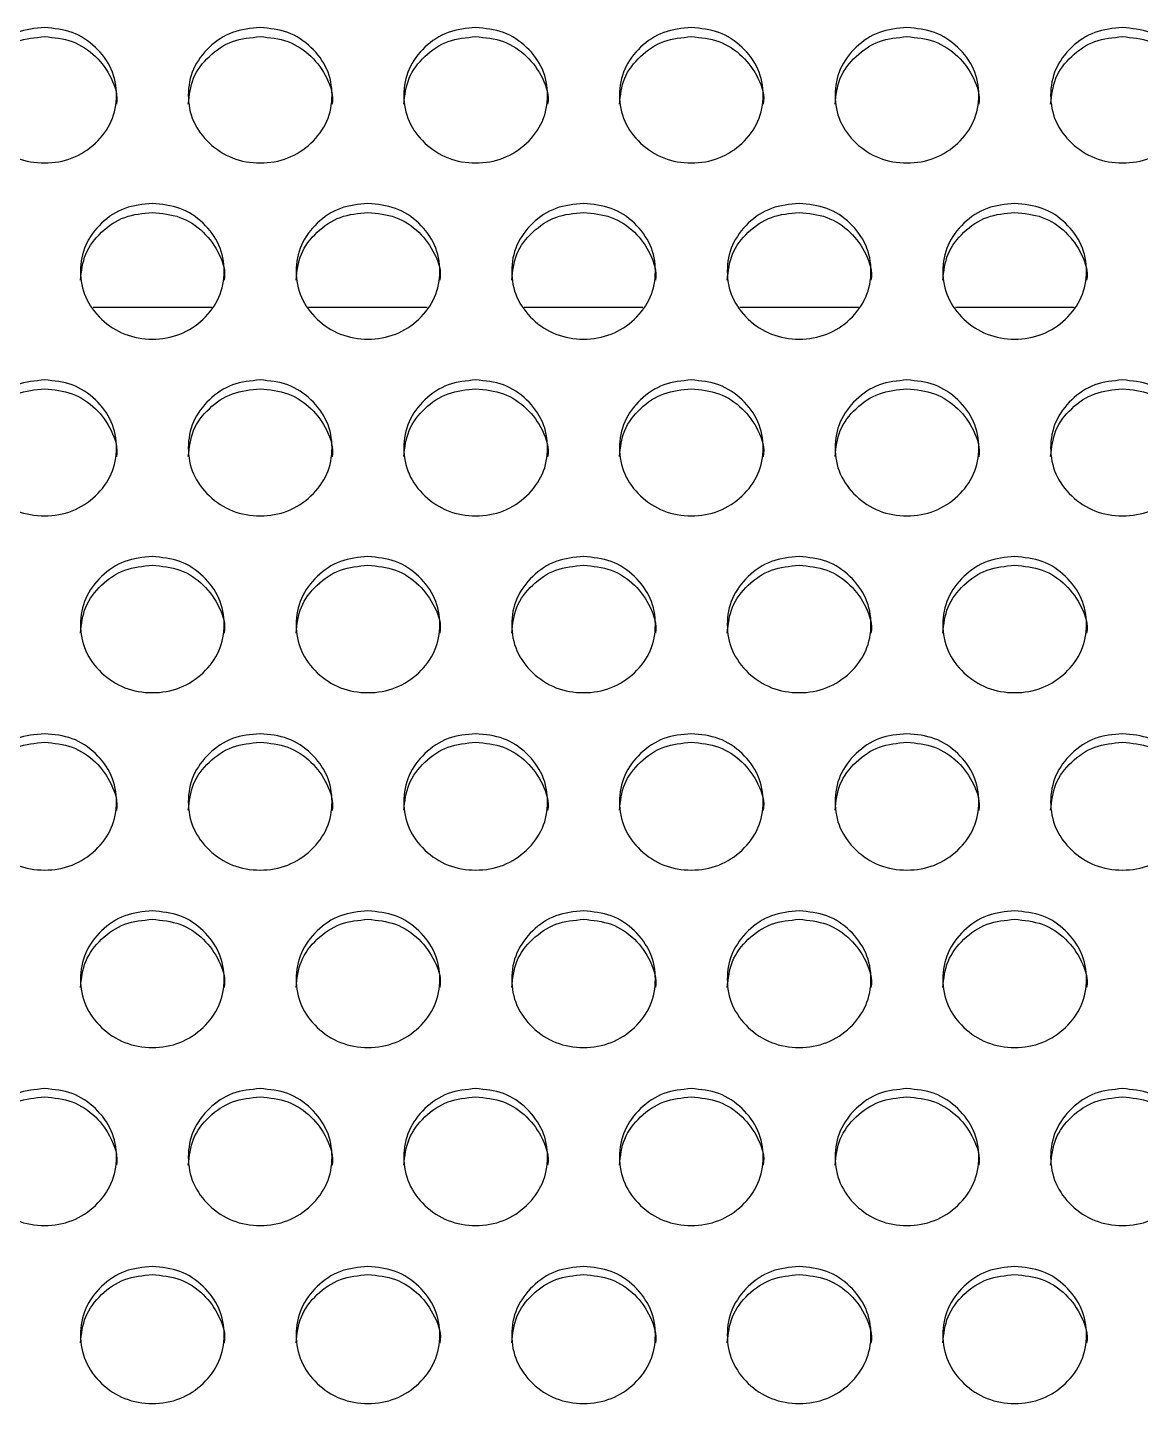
# Model space of a CAD drawing. Header units: millimetres. Extents: x 0.6 to 29.2, y 0.5 to 20.5.
# Drawn here: x 21.902 to 22.315, y 11.54 to 12.05 of the extents above; entities that cross this region are included whole.
import ezdxf

# ---------------------------------------------------------------- set-up
doc = ezdxf.new("R2010")
doc.units = ezdxf.units.MM

msp = doc.modelspace()

# ---------------------------------------------------------------- linework, layer by layer
for p, q in [((21.97003, 11.94654), (21.926, 11.94654)), ((22.05003, 11.94654), (22.006, 11.94654)), ((22.13003, 11.94654), (22.086, 11.94654)), ((22.21003, 11.94654), (22.166, 11.94654)), ((22.29003, 11.94654), (22.246, 11.94654))]:
    msp.add_line(p, q)
for points, knots in [([(21.90802, 12.05041), (21.91153, 12.05007), (21.91855, 12.04939), (21.92731, 12.04343), (21.93344, 12.03523), (21.9353, 12.0253), (21.93344, 12.01537), (21.92731, 12.00711), (21.91855, 12.00133), (21.90802, 11.99957), (21.89748, 12.00133), (21.88872, 12.00711), (21.88259, 12.01538), (21.88073, 12.02529), (21.88259, 12.03523), (21.88872, 12.04343), (21.89748, 12.04941), (21.90451, 12.05008), (21.90802, 12.05041)], [0, 0, 0, 0, 0.062529, 0.12499, 0.187438, 0.249996, 0.312448, 0.375003, 0.437456, 0.500007, 0.562451, 0.625015, 0.68746, 0.75002, 0.81247, 0.875027, 0.937564, 1, 1, 1, 1]), ([(21.88135, 12.02196), (21.88171, 12.02526), (21.88243, 12.03187), (21.88877, 12.04006), (21.89747, 12.04603), (21.9045, 12.0467), (21.90802, 12.04703)], [0, 0, 0, 0, 0.2494181, 0.4997375, 0.7500444, 1, 1, 1, 1]), ([(21.90802, 12.04703), (21.91152, 12.04669), (21.91853, 12.04601), (21.9274, 12.04004), (21.93313, 12.0319), (21.93536, 12.02515), (21.93468, 12.02192), (21.93468, 12.02192)], [0, 0, 0, 0, 0.250097, 0.49987, 0.749516, 0.999558, 1, 1, 1, 1]), ([(21.98802, 12.05041), (21.99153, 12.05007), (21.99855, 12.04939), (22.00731, 12.04343), (22.01344, 12.03523), (22.0153, 12.0253), (22.01344, 12.01537), (22.00731, 12.00711), (21.99855, 12.00133), (21.98802, 11.99957), (21.97748, 12.00133), (21.96872, 12.00711), (21.96259, 12.01538), (21.96073, 12.02529), (21.96259, 12.03523), (21.96872, 12.04343), (21.97748, 12.04941), (21.98451, 12.05008), (21.98802, 12.05041)], [0, 0, 0, 0, 0.062527, 0.124988, 0.187435, 0.249995, 0.312447, 0.375002, 0.437453, 0.500007, 0.562451, 0.625015, 0.687459, 0.750019, 0.81247, 0.875027, 0.937562, 1, 1, 1, 1]), ([(21.96135, 12.02196), (21.96171, 12.02526), (21.96243, 12.03187), (21.96877, 12.04006), (21.97747, 12.04603), (21.9845, 12.0467), (21.98802, 12.04703)], [0, 0, 0, 0, 0.249419, 0.499738, 0.750036, 1, 1, 1, 1]), ([(21.98802, 12.04703), (21.99152, 12.04669), (21.99853, 12.04601), (22.0074, 12.04004), (22.01313, 12.0319), (22.01536, 12.02515), (22.01468, 12.02192), (22.01468, 12.02192)], [0, 0, 0, 0, 0.250089, 0.499864, 0.749512, 0.999558, 1, 1, 1, 1]), ([(22.06802, 12.05041), (22.07153, 12.05007), (22.07855, 12.04939), (22.08731, 12.04343), (22.09344, 12.03523), (22.0953, 12.0253), (22.09344, 12.01537), (22.08731, 12.00711), (22.07855, 12.00133), (22.06802, 11.99957), (22.05748, 12.00133), (22.04872, 12.00711), (22.04259, 12.01538), (22.04073, 12.02529), (22.04259, 12.03523), (22.04872, 12.04343), (22.05748, 12.04941), (22.06451, 12.05008), (22.06802, 12.05041)], [0, 0, 0, 0, 0.062529, 0.12499, 0.187438, 0.249997, 0.312448, 0.375004, 0.437457, 0.500009, 0.562453, 0.625017, 0.687461, 0.750021, 0.812472, 0.875029, 0.937564, 1, 1, 1, 1]), ([(22.04135, 12.02196), (22.04171, 12.02526), (22.04243, 12.03187), (22.04877, 12.04006), (22.05747, 12.04603), (22.0645, 12.0467), (22.06802, 12.04703)], [0, 0, 0, 0, 0.249421, 0.499742, 0.750043, 1, 1, 1, 1]), ([(22.06802, 12.04703), (22.07152, 12.04669), (22.07853, 12.04601), (22.0874, 12.04004), (22.09313, 12.0319), (22.09536, 12.02515), (22.09468, 12.02192), (22.09468, 12.02192)], [0, 0, 0, 0, 0.250097, 0.49987, 0.749516, 0.999558, 1, 1, 1, 1]), ([(22.14802, 12.05041), (22.15153, 12.05007), (22.15855, 12.04939), (22.16731, 12.04343), (22.17344, 12.03523), (22.1753, 12.0253), (22.17344, 12.01537), (22.16731, 12.00711), (22.15855, 12.00133), (22.14802, 11.99957), (22.13748, 12.00133), (22.12872, 12.00711), (22.12259, 12.01538), (22.12073, 12.02529), (22.12259, 12.03523), (22.12872, 12.04343), (22.13748, 12.04941), (22.14451, 12.05008), (22.14802, 12.05041)], [0, 0, 0, 0, 0.062527, 0.12499, 0.187436, 0.249995, 0.312447, 0.375003, 0.437454, 0.500008, 0.562452, 0.625014, 0.687459, 0.750019, 0.81247, 0.875027, 0.937564, 1, 1, 1, 1]), ([(22.12135, 12.02196), (22.12171, 12.02526), (22.12243, 12.03187), (22.12877, 12.04006), (22.13747, 12.04603), (22.1445, 12.0467), (22.14802, 12.04703)], [0, 0, 0, 0, 0.2494181, 0.4997375, 0.7500444, 1, 1, 1, 1]), ([(22.14802, 12.04703), (22.15152, 12.04669), (22.15853, 12.04601), (22.1674, 12.04004), (22.17313, 12.0319), (22.17536, 12.02515), (22.17468, 12.02192), (22.17468, 12.02192)], [0, 0, 0, 0, 0.250088, 0.499871, 0.749513, 0.999558, 1, 1, 1, 1]), ([(22.22802, 12.05041), (22.23153, 12.05007), (22.23855, 12.04939), (22.24731, 12.04343), (22.25344, 12.03523), (22.2553, 12.0253), (22.25344, 12.01537), (22.24731, 12.00711), (22.23855, 12.00133), (22.22802, 11.99957), (22.21748, 12.00133), (22.20872, 12.00711), (22.20259, 12.01538), (22.20073, 12.02529), (22.20259, 12.03523), (22.20872, 12.04343), (22.21748, 12.04941), (22.22451, 12.05008), (22.22802, 12.05041)], [0, 0, 0, 0, 0.062527, 0.124988, 0.187436, 0.249995, 0.312446, 0.375002, 0.437455, 0.500006, 0.562451, 0.625015, 0.687459, 0.750019, 0.81247, 0.875026, 0.937562, 1, 1, 1, 1]), ([(22.20135, 12.02196), (22.20171, 12.02526), (22.20243, 12.03187), (22.20877, 12.04006), (22.21747, 12.04603), (22.2245, 12.0467), (22.22802, 12.04703)], [0, 0, 0, 0, 0.249419, 0.499738, 0.750036, 1, 1, 1, 1]), ([(22.22802, 12.04703), (22.23152, 12.04669), (22.23853, 12.04601), (22.24739, 12.04005), (22.25316, 12.0319), (22.25528, 12.02516), (22.25468, 12.02192), (22.25468, 12.02192)], [0, 0, 0, 0, 0.25009, 0.499866, 0.749515, 0.999559, 1, 1, 1, 1]), ([(22.30802, 12.05041), (22.31153, 12.05007), (22.31855, 12.04939), (22.32731, 12.04343), (22.33344, 12.03523), (22.3353, 12.0253), (22.33344, 12.01537), (22.32731, 12.00711), (22.31855, 12.00133), (22.30802, 11.99957), (22.29748, 12.00133), (22.28872, 12.00711), (22.28259, 12.01538), (22.28073, 12.02529), (22.28259, 12.03523), (22.28872, 12.04343), (22.29748, 12.04941), (22.30451, 12.05008), (22.30802, 12.05041)], [0, 0, 0, 0, 0.0625293, 0.1249903, 0.1874377, 0.2499965, 0.3124484, 0.3750028, 0.4374559, 0.5000092, 0.5624511, 0.6250155, 0.6874604, 0.7500199, 0.8124702, 0.875027, 0.9375641, 1, 1, 1, 1]), ([(22.28135, 12.02196), (22.28171, 12.02526), (22.28243, 12.03187), (22.28877, 12.04006), (22.29747, 12.04603), (22.3045, 12.0467), (22.30802, 12.04703)], [0, 0, 0, 0, 0.2494181, 0.4997375, 0.7500444, 1, 1, 1, 1]), ([(22.30802, 12.04703), (22.31152, 12.04669), (22.31853, 12.04601), (22.3274, 12.04004), (22.33313, 12.0319), (22.33536, 12.02515), (22.33468, 12.02192), (22.33468, 12.02192)], [0, 0, 0, 0, 0.250097, 0.49987, 0.749516, 0.999558, 1, 1, 1, 1]), ([(21.94802, 11.98512), (21.95153, 11.98478), (21.95855, 11.98409), (21.96731, 11.97812), (21.97344, 11.96991), (21.9753, 11.95996), (21.97344, 11.95002), (21.96731, 11.94174), (21.95855, 11.93595), (21.94802, 11.93419), (21.93748, 11.93595), (21.92872, 11.94174), (21.92259, 11.95002), (21.92073, 11.95995), (21.92259, 11.96991), (21.92872, 11.97812), (21.93748, 11.98411), (21.94451, 11.98478), (21.94802, 11.98512)], [0, 0, 0, 0, 0.062529, 0.124991, 0.187438, 0.249997, 0.312449, 0.375005, 0.437458, 0.500009, 0.562453, 0.625018, 0.687462, 0.750021, 0.812472, 0.875029, 0.937564, 1, 1, 1, 1]), ([(21.92135, 11.95667), (21.92171, 11.95997), (21.92243, 11.96659), (21.92877, 11.9748), (21.93747, 11.98078), (21.9445, 11.98145), (21.94802, 11.98179)], [0, 0, 0, 0, 0.249424, 0.499744, 0.750043, 1, 1, 1, 1]), ([(21.94802, 11.98179), (21.95152, 11.98145), (21.95853, 11.98077), (21.96739, 11.97479), (21.97316, 11.96662), (21.97528, 11.95987), (21.97468, 11.95663), (21.97468, 11.95662)], [0, 0, 0, 0, 0.250097, 0.499872, 0.749516, 0.999555, 1, 1, 1, 1]), ([(22.02802, 11.98512), (22.03153, 11.98478), (22.03855, 11.98409), (22.04731, 11.97812), (22.05344, 11.96991), (22.0553, 11.95996), (22.05344, 11.95002), (22.04731, 11.94174), (22.03855, 11.93595), (22.02802, 11.93419), (22.01748, 11.93595), (22.00872, 11.94174), (22.00259, 11.95002), (22.00073, 11.95995), (22.00259, 11.96991), (22.00872, 11.97812), (22.01748, 11.98411), (22.02451, 11.98478), (22.02802, 11.98512)], [0, 0, 0, 0, 0.062529, 0.124991, 0.187438, 0.249997, 0.312449, 0.375003, 0.437457, 0.50001, 0.562452, 0.625016, 0.687461, 0.75002, 0.81247, 0.875027, 0.937564, 1, 1, 1, 1]), ([(22.00135, 11.95667), (22.00171, 11.95997), (22.00243, 11.96659), (22.00877, 11.9748), (22.01747, 11.98078), (22.0245, 11.98145), (22.02802, 11.98179)], [0, 0, 0, 0, 0.2494211, 0.4997393, 0.7500446, 1, 1, 1, 1]), ([(22.02802, 11.98179), (22.03152, 11.98145), (22.03853, 11.98077), (22.04739, 11.97479), (22.05313, 11.96663), (22.05535, 11.95986), (22.05468, 11.95663), (22.05468, 11.95662)], [0, 0, 0, 0, 0.250096, 0.499871, 0.749514, 0.999553, 1, 1, 1, 1]), ([(22.10802, 11.98512), (22.11153, 11.98478), (22.11855, 11.98409), (22.12731, 11.97812), (22.13344, 11.96991), (22.1353, 11.95996), (22.13344, 11.95002), (22.12731, 11.94174), (22.11855, 11.93595), (22.10802, 11.93419), (22.09748, 11.93595), (22.08872, 11.94174), (22.08259, 11.95002), (22.08073, 11.95995), (22.08259, 11.96991), (22.08872, 11.97812), (22.09748, 11.98411), (22.10451, 11.98478), (22.10802, 11.98512)], [0, 0, 0, 0, 0.062527, 0.124989, 0.187435, 0.249995, 0.312447, 0.375002, 0.437456, 0.500007, 0.562451, 0.625015, 0.687459, 0.750019, 0.812469, 0.875026, 0.937561, 1, 1, 1, 1]), ([(22.08135, 11.95667), (22.08171, 11.95997), (22.08243, 11.96659), (22.08877, 11.9748), (22.09747, 11.98078), (22.1045, 11.98145), (22.10802, 11.98179)], [0, 0, 0, 0, 0.249422, 0.499739, 0.750036, 1, 1, 1, 1]), ([(22.10802, 11.98179), (22.11152, 11.98145), (22.11853, 11.98077), (22.12739, 11.97479), (22.13316, 11.96662), (22.13528, 11.95987), (22.13468, 11.95663), (22.13468, 11.95662)], [0, 0, 0, 0, 0.25009, 0.499867, 0.749513, 0.999555, 1, 1, 1, 1]), ([(22.18802, 11.98512), (22.19153, 11.98478), (22.19855, 11.98409), (22.20731, 11.97812), (22.21344, 11.96991), (22.2153, 11.95996), (22.21344, 11.95002), (22.20731, 11.94174), (22.19855, 11.93595), (22.18802, 11.93419), (22.17748, 11.93595), (22.16872, 11.94174), (22.16259, 11.95002), (22.16073, 11.95995), (22.16259, 11.96991), (22.16872, 11.97812), (22.17748, 11.98411), (22.18451, 11.98478), (22.18802, 11.98512)], [0, 0, 0, 0, 0.062529, 0.124991, 0.187437, 0.249996, 0.312448, 0.375004, 0.437457, 0.500008, 0.562452, 0.625016, 0.687461, 0.75002, 0.81247, 0.875027, 0.937564, 1, 1, 1, 1]), ([(22.16135, 11.95667), (22.16171, 11.95997), (22.16243, 11.96659), (22.16877, 11.9748), (22.17747, 11.98078), (22.1845, 11.98145), (22.18802, 11.98179)], [0, 0, 0, 0, 0.2494211, 0.4997393, 0.7500446, 1, 1, 1, 1]), ([(22.18802, 11.98179), (22.19152, 11.98145), (22.19853, 11.98077), (22.20739, 11.97479), (22.21313, 11.96663), (22.21535, 11.95986), (22.21468, 11.95663), (22.21468, 11.95662)], [0, 0, 0, 0, 0.250096, 0.499871, 0.749514, 0.999553, 1, 1, 1, 1]), ([(22.26802, 11.98512), (22.27153, 11.98478), (22.27855, 11.98409), (22.28731, 11.97812), (22.29344, 11.96991), (22.2953, 11.95996), (22.29344, 11.95002), (22.28731, 11.94174), (22.27855, 11.93595), (22.26802, 11.93419), (22.25748, 11.93595), (22.24872, 11.94174), (22.24259, 11.95002), (22.24073, 11.95995), (22.24259, 11.96991), (22.24872, 11.97812), (22.25748, 11.98411), (22.26451, 11.98478), (22.26802, 11.98512)], [0, 0, 0, 0, 0.062527, 0.12499, 0.187436, 0.249995, 0.312447, 0.375003, 0.437454, 0.500008, 0.562452, 0.625016, 0.68746, 0.750019, 0.81247, 0.875027, 0.937562, 1, 1, 1, 1]), ([(22.24135, 11.95667), (22.24171, 11.95997), (22.24243, 11.96659), (22.24877, 11.9748), (22.25747, 11.98078), (22.2645, 11.98145), (22.26802, 11.98179)], [0, 0, 0, 0, 0.249422, 0.499739, 0.750036, 1, 1, 1, 1]), ([(22.26802, 11.98179), (22.27152, 11.98145), (22.27853, 11.98077), (22.28739, 11.97479), (22.29313, 11.96663), (22.29535, 11.95986), (22.29468, 11.95663), (22.29468, 11.95662)], [0, 0, 0, 0, 0.250088, 0.499872, 0.749511, 0.999553, 1, 1, 1, 1]), ([(21.90802, 11.91961), (21.91153, 11.91927), (21.91855, 11.91858), (21.92731, 11.9126), (21.93344, 11.90437), (21.9353, 11.8944), (21.93344, 11.88444), (21.92731, 11.87615), (21.91855, 11.87035), (21.90802, 11.86858), (21.89748, 11.87035), (21.88872, 11.87615), (21.88259, 11.88444), (21.88073, 11.8944), (21.88259, 11.90437), (21.88872, 11.9126), (21.89748, 11.9186), (21.90451, 11.91927), (21.90802, 11.91961)], [0, 0, 0, 0, 0.062529, 0.124991, 0.187437, 0.249996, 0.312448, 0.375003, 0.437456, 0.500007, 0.562451, 0.625015, 0.687461, 0.75002, 0.812469, 0.875027, 0.937564, 1, 1, 1, 1]), ([(21.98802, 11.91961), (21.99153, 11.91927), (21.99855, 11.91858), (22.00731, 11.9126), (22.01344, 11.90437), (22.0153, 11.8944), (22.01344, 11.88444), (22.00731, 11.87615), (21.99855, 11.87035), (21.98802, 11.86858), (21.97748, 11.87035), (21.96872, 11.87615), (21.96259, 11.88444), (21.96073, 11.8944), (21.96259, 11.90437), (21.96872, 11.9126), (21.97748, 11.9186), (21.98451, 11.91927), (21.98802, 11.91961)], [0, 0, 0, 0, 0.062527, 0.124989, 0.187435, 0.249994, 0.312446, 0.375003, 0.437454, 0.500007, 0.562451, 0.625015, 0.68746, 0.750019, 0.812469, 0.875027, 0.937562, 1, 1, 1, 1]), ([(22.06802, 11.91961), (22.07153, 11.91927), (22.07855, 11.91858), (22.08731, 11.9126), (22.09344, 11.90437), (22.0953, 11.8944), (22.09344, 11.88444), (22.08731, 11.87615), (22.07855, 11.87035), (22.06802, 11.86858), (22.05748, 11.87035), (22.04872, 11.87615), (22.04259, 11.88444), (22.04073, 11.8944), (22.04259, 11.90437), (22.04872, 11.9126), (22.05748, 11.9186), (22.06451, 11.91927), (22.06802, 11.91961)], [0, 0, 0, 0, 0.062529, 0.124991, 0.187438, 0.249996, 0.312448, 0.375005, 0.437458, 0.500009, 0.562453, 0.625017, 0.687461, 0.750021, 0.812471, 0.875029, 0.937564, 1, 1, 1, 1]), ([(22.14802, 11.91961), (22.15153, 11.91927), (22.15855, 11.91858), (22.16731, 11.9126), (22.17344, 11.90437), (22.1753, 11.8944), (22.17344, 11.88444), (22.16731, 11.87615), (22.15855, 11.87035), (22.14802, 11.86858), (22.13748, 11.87035), (22.12872, 11.87615), (22.12259, 11.88444), (22.12073, 11.8944), (22.12259, 11.90437), (22.12872, 11.9126), (22.13748, 11.9186), (22.14451, 11.91927), (22.14802, 11.91961)], [0, 0, 0, 0, 0.062527, 0.124991, 0.187436, 0.249995, 0.312447, 0.375003, 0.437454, 0.500008, 0.562452, 0.625014, 0.68746, 0.750019, 0.812469, 0.875027, 0.937564, 1, 1, 1, 1]), ([(22.22802, 11.91961), (22.23153, 11.91927), (22.23855, 11.91858), (22.24731, 11.9126), (22.25344, 11.90437), (22.2553, 11.8944), (22.25344, 11.88444), (22.24731, 11.87615), (22.23855, 11.87035), (22.22802, 11.86858), (22.21748, 11.87035), (22.20872, 11.87615), (22.20259, 11.88444), (22.20073, 11.8944), (22.20259, 11.90437), (22.20872, 11.9126), (22.21748, 11.9186), (22.22451, 11.91927), (22.22802, 11.91961)], [0, 0, 0, 0, 0.062527, 0.124989, 0.187435, 0.249994, 0.312445, 0.375002, 0.437455, 0.500006, 0.56245, 0.625014, 0.687459, 0.750019, 0.812469, 0.875026, 0.937562, 1, 1, 1, 1]), ([(22.30802, 11.91961), (22.31153, 11.91927), (22.31855, 11.91858), (22.32731, 11.9126), (22.33344, 11.90437), (22.3353, 11.8944), (22.33344, 11.88444), (22.32731, 11.87615), (22.31855, 11.87035), (22.30802, 11.86858), (22.29748, 11.87035), (22.28872, 11.87615), (22.28259, 11.88444), (22.28073, 11.8944), (22.28259, 11.90437), (22.28872, 11.9126), (22.29748, 11.9186), (22.30451, 11.91927), (22.30802, 11.91961)], [0, 0, 0, 0, 0.062529, 0.124991, 0.187437, 0.249996, 0.312448, 0.375003, 0.437456, 0.500009, 0.562451, 0.625015, 0.687461, 0.75002, 0.812469, 0.875027, 0.937564, 1, 1, 1, 1]), ([(21.88135, 11.89116), (21.88171, 11.89447), (21.88243, 11.90111), (21.88877, 11.90932), (21.89747, 11.91532), (21.9045, 11.91599), (21.90802, 11.91633)], [0, 0, 0, 0, 0.249418, 0.499737, 0.750044, 1, 1, 1, 1]), ([(21.90802, 11.91633), (21.91152, 11.91599), (21.91853, 11.9153), (21.9274, 11.90931), (21.93313, 11.90115), (21.93536, 11.89435), (21.93468, 11.89112), (21.93468, 11.89112)], [0, 0, 0, 0, 0.250098, 0.499869, 0.749515, 0.999558, 1, 1, 1, 1]), ([(21.96135, 11.89116), (21.96171, 11.89447), (21.96243, 11.90111), (21.96877, 11.90932), (21.97747, 11.91532), (21.9845, 11.91599), (21.98802, 11.91633)], [0, 0, 0, 0, 0.249419, 0.499737, 0.750036, 1, 1, 1, 1]), ([(21.98802, 11.91633), (21.99152, 11.91599), (21.99853, 11.9153), (22.0074, 11.90931), (22.01313, 11.90115), (22.01536, 11.89435), (22.01468, 11.89112), (22.01468, 11.89112)], [0, 0, 0, 0, 0.25009, 0.499863, 0.749511, 0.999558, 1, 1, 1, 1]), ([(22.04135, 11.89116), (22.04171, 11.89447), (22.04243, 11.90111), (22.04877, 11.90932), (22.05747, 11.91532), (22.0645, 11.91599), (22.06802, 11.91633)], [0, 0, 0, 0, 0.249421, 0.499742, 0.750043, 1, 1, 1, 1]), ([(22.06802, 11.91633), (22.07152, 11.91599), (22.07853, 11.9153), (22.0874, 11.90931), (22.09313, 11.90115), (22.09536, 11.89435), (22.09468, 11.89112), (22.09468, 11.89112)], [0, 0, 0, 0, 0.250098, 0.499869, 0.749515, 0.999558, 1, 1, 1, 1]), ([(22.12135, 11.89116), (22.12171, 11.89447), (22.12243, 11.90111), (22.12877, 11.90932), (22.13747, 11.91532), (22.1445, 11.91599), (22.14802, 11.91633)], [0, 0, 0, 0, 0.249418, 0.499737, 0.750044, 1, 1, 1, 1]), ([(22.14802, 11.91633), (22.15152, 11.91599), (22.15853, 11.9153), (22.1674, 11.90931), (22.17313, 11.90115), (22.17536, 11.89435), (22.17468, 11.89112), (22.17468, 11.89112)], [0, 0, 0, 0, 0.25009, 0.49987, 0.749512, 0.999558, 1, 1, 1, 1]), ([(22.20135, 11.89116), (22.20171, 11.89447), (22.20243, 11.90111), (22.20877, 11.90932), (22.21747, 11.91532), (22.2245, 11.91599), (22.22802, 11.91633)], [0, 0, 0, 0, 0.249419, 0.499737, 0.750036, 1, 1, 1, 1]), ([(22.22802, 11.91633), (22.23152, 11.91599), (22.23853, 11.9153), (22.24739, 11.90931), (22.25316, 11.90114), (22.25528, 11.89436), (22.25468, 11.89112), (22.25468, 11.89112)], [0, 0, 0, 0, 0.250091, 0.499865, 0.749514, 0.999559, 1, 1, 1, 1]), ([(22.28135, 11.89116), (22.28171, 11.89447), (22.28243, 11.90111), (22.28877, 11.90932), (22.29747, 11.91532), (22.3045, 11.91599), (22.30802, 11.91633)], [0, 0, 0, 0, 0.249418, 0.499737, 0.750044, 1, 1, 1, 1]), ([(22.30802, 11.91633), (22.31152, 11.91599), (22.31853, 11.9153), (22.3274, 11.90931), (22.33313, 11.90115), (22.33536, 11.89435), (22.33468, 11.89112), (22.33468, 11.89112)], [0, 0, 0, 0, 0.250098, 0.499869, 0.749515, 0.999558, 1, 1, 1, 1]), ([(21.94802, 11.85408), (21.95153, 11.85373), (21.95855, 11.85305), (21.96731, 11.84705), (21.97344, 11.83881), (21.9753, 11.82882), (21.97344, 11.81885), (21.96731, 11.81054), (21.95855, 11.80473), (21.94802, 11.80296), (21.93748, 11.80473), (21.92872, 11.81054), (21.92259, 11.81885), (21.92073, 11.82882), (21.92259, 11.83881), (21.92872, 11.84705), (21.93748, 11.85307), (21.94451, 11.85374), (21.94802, 11.85408)], [0, 0, 0, 0, 0.062529, 0.124991, 0.187438, 0.249997, 0.312449, 0.375005, 0.437458, 0.500009, 0.562453, 0.625017, 0.687461, 0.750021, 0.812471, 0.875029, 0.937564, 1, 1, 1, 1]), ([(22.02802, 11.85408), (22.03153, 11.85373), (22.03855, 11.85305), (22.04731, 11.84705), (22.05344, 11.83881), (22.0553, 11.82882), (22.05344, 11.81885), (22.04731, 11.81054), (22.03855, 11.80473), (22.02802, 11.80296), (22.01748, 11.80473), (22.00872, 11.81054), (22.00259, 11.81885), (22.00073, 11.82882), (22.00259, 11.83881), (22.00872, 11.84705), (22.01748, 11.85307), (22.02451, 11.85374), (22.02802, 11.85408)], [0, 0, 0, 0, 0.062529, 0.124991, 0.187437, 0.249996, 0.312449, 0.375003, 0.437456, 0.500009, 0.562451, 0.625015, 0.687461, 0.75002, 0.81247, 0.875027, 0.937564, 1, 1, 1, 1]), ([(22.10802, 11.85408), (22.11153, 11.85373), (22.11855, 11.85305), (22.12731, 11.84705), (22.13344, 11.83881), (22.1353, 11.82882), (22.13344, 11.81885), (22.12731, 11.81054), (22.11855, 11.80473), (22.10802, 11.80296), (22.09748, 11.80473), (22.08872, 11.81054), (22.08259, 11.81885), (22.08073, 11.82882), (22.08259, 11.83881), (22.08872, 11.84705), (22.09748, 11.85307), (22.10451, 11.85374), (22.10802, 11.85408)], [0, 0, 0, 0, 0.0625271, 0.1249889, 0.1874353, 0.2499943, 0.3124464, 0.3750022, 0.4374554, 0.5000063, 0.5624503, 0.6250148, 0.6874589, 0.7500186, 0.8124689, 0.8750263, 0.9375615, 1, 1, 1, 1]), ([(22.18802, 11.85408), (22.19153, 11.85373), (22.19855, 11.85305), (22.20731, 11.84705), (22.21344, 11.83881), (22.2153, 11.82882), (22.21344, 11.81885), (22.20731, 11.81054), (22.19855, 11.80473), (22.18802, 11.80296), (22.17748, 11.80473), (22.16872, 11.81054), (22.16259, 11.81885), (22.16073, 11.82882), (22.16259, 11.83881), (22.16872, 11.84705), (22.17748, 11.85307), (22.18451, 11.85374), (22.18802, 11.85408)], [0, 0, 0, 0, 0.062529, 0.124991, 0.187437, 0.249996, 0.312448, 0.375004, 0.437457, 0.500007, 0.562451, 0.625016, 0.687461, 0.75002, 0.81247, 0.875027, 0.937564, 1, 1, 1, 1]), ([(22.26802, 11.85408), (22.27153, 11.85373), (22.27855, 11.85305), (22.28731, 11.84705), (22.29344, 11.83881), (22.2953, 11.82882), (22.29344, 11.81885), (22.28731, 11.81054), (22.27855, 11.80473), (22.26802, 11.80296), (22.25748, 11.80473), (22.24872, 11.81054), (22.24259, 11.81885), (22.24073, 11.82882), (22.24259, 11.83881), (22.24872, 11.84705), (22.25748, 11.85307), (22.26451, 11.85374), (22.26802, 11.85408)], [0, 0, 0, 0, 0.062527, 0.124991, 0.187436, 0.249995, 0.312447, 0.375003, 0.437454, 0.500007, 0.562451, 0.625016, 0.687459, 0.750019, 0.812469, 0.875026, 0.937562, 1, 1, 1, 1]), ([(21.92135, 11.82563), (21.92171, 11.82895), (21.92243, 11.8356), (21.92877, 11.84383), (21.93747, 11.84984), (21.9445, 11.85051), (21.94802, 11.85084)], [0, 0, 0, 0, 0.249419, 0.499743, 0.750043, 1, 1, 1, 1]), ([(21.94802, 11.85084), (21.95152, 11.8505), (21.95853, 11.84982), (21.96739, 11.84382), (21.97316, 11.83562), (21.97528, 11.82885), (21.97468, 11.82559), (21.97468, 11.82559)], [0, 0, 0, 0, 0.250097, 0.499871, 0.749518, 0.999556, 1, 1, 1, 1]), ([(22.00135, 11.82563), (22.00171, 11.82895), (22.00243, 11.8356), (22.00877, 11.84383), (22.01747, 11.84984), (22.0245, 11.85051), (22.02802, 11.85084)], [0, 0, 0, 0, 0.249416, 0.499738, 0.750045, 1, 1, 1, 1]), ([(22.02802, 11.85084), (22.03152, 11.8505), (22.03853, 11.84982), (22.04739, 11.84382), (22.05313, 11.83563), (22.05535, 11.82884), (22.05468, 11.82559), (22.05468, 11.82559)], [0, 0, 0, 0, 0.250097, 0.49987, 0.749517, 0.999555, 1, 1, 1, 1]), ([(22.08135, 11.82563), (22.08171, 11.82895), (22.08243, 11.8356), (22.08877, 11.84383), (22.09747, 11.84984), (22.1045, 11.85051), (22.10802, 11.85084)], [0, 0, 0, 0, 0.249417, 0.499739, 0.750036, 1, 1, 1, 1]), ([(22.10802, 11.85084), (22.11152, 11.8505), (22.11853, 11.84982), (22.12739, 11.84382), (22.13316, 11.83562), (22.13528, 11.82885), (22.13468, 11.82559), (22.13468, 11.82559)], [0, 0, 0, 0, 0.25009, 0.499866, 0.749516, 0.999556, 1, 1, 1, 1]), ([(22.16135, 11.82563), (22.16171, 11.82895), (22.16243, 11.8356), (22.16877, 11.84383), (22.17747, 11.84984), (22.1845, 11.85051), (22.18802, 11.85084)], [0, 0, 0, 0, 0.249416, 0.499738, 0.750045, 1, 1, 1, 1]), ([(22.18802, 11.85084), (22.19152, 11.8505), (22.19853, 11.84982), (22.20739, 11.84382), (22.21313, 11.83563), (22.21535, 11.82884), (22.21468, 11.82559), (22.21468, 11.82559)], [0, 0, 0, 0, 0.250097, 0.49987, 0.749517, 0.999555, 1, 1, 1, 1]), ([(22.24135, 11.82563), (22.24171, 11.82895), (22.24243, 11.8356), (22.24877, 11.84383), (22.25747, 11.84984), (22.2645, 11.85051), (22.26802, 11.85084)], [0, 0, 0, 0, 0.249417, 0.499739, 0.750036, 1, 1, 1, 1]), ([(22.26802, 11.85084), (22.27152, 11.8505), (22.27853, 11.84982), (22.28739, 11.84382), (22.29313, 11.83563), (22.29535, 11.82884), (22.29468, 11.82559), (22.29468, 11.82559)], [0, 0, 0, 0, 0.250089, 0.499871, 0.749514, 0.999555, 1, 1, 1, 1]), ([(21.90802, 11.78833), (21.91153, 11.78799), (21.91855, 11.7873), (21.92731, 11.78129), (21.93344, 11.77303), (21.9353, 11.76303), (21.93344, 11.75304), (21.92731, 11.74472), (21.91855, 11.7389), (21.90802, 11.73713), (21.89748, 11.73889), (21.88872, 11.74472), (21.88259, 11.75304), (21.88073, 11.76303), (21.88259, 11.77304), (21.88872, 11.7813), (21.89748, 11.78732), (21.90451, 11.78799), (21.90802, 11.78833)], [0, 0, 0, 0, 0.062529, 0.124991, 0.187438, 0.249996, 0.312448, 0.375002, 0.437456, 0.500007, 0.562451, 0.625015, 0.68746, 0.75002, 0.81247, 0.875027, 0.937564, 1, 1, 1, 1]), ([(21.98802, 11.78833), (21.99153, 11.78799), (21.99855, 11.7873), (22.00731, 11.78129), (22.01344, 11.77303), (22.0153, 11.76303), (22.01344, 11.75304), (22.00731, 11.74472), (21.99855, 11.7389), (21.98802, 11.73713), (21.97748, 11.73889), (21.96872, 11.74472), (21.96259, 11.75304), (21.96073, 11.76303), (21.96259, 11.77304), (21.96872, 11.7813), (21.97748, 11.78732), (21.98451, 11.78799), (21.98802, 11.78833)], [0, 0, 0, 0, 0.062527, 0.124989, 0.187436, 0.249994, 0.312446, 0.375002, 0.437453, 0.500007, 0.562451, 0.625015, 0.687459, 0.750019, 0.81247, 0.875027, 0.937562, 1, 1, 1, 1]), ([(22.06802, 11.78833), (22.07153, 11.78799), (22.07855, 11.7873), (22.08731, 11.78129), (22.09344, 11.77303), (22.0953, 11.76303), (22.09344, 11.75304), (22.08731, 11.74472), (22.07855, 11.7389), (22.06802, 11.73713), (22.05748, 11.73889), (22.04872, 11.74472), (22.04259, 11.75304), (22.04073, 11.76303), (22.04259, 11.77304), (22.04872, 11.7813), (22.05748, 11.78732), (22.06451, 11.78799), (22.06802, 11.78833)], [0, 0, 0, 0, 0.0625294, 0.1249911, 0.1874382, 0.2499962, 0.3124476, 0.3750037, 0.4374572, 0.5000083, 0.5624526, 0.6250172, 0.6874606, 0.750021, 0.8124718, 0.8750289, 0.937564, 1, 1, 1, 1]), ([(22.14802, 11.78833), (22.15153, 11.78799), (22.15855, 11.7873), (22.16731, 11.78129), (22.17344, 11.77303), (22.1753, 11.76303), (22.17344, 11.75304), (22.16731, 11.74472), (22.15855, 11.7389), (22.14802, 11.73713), (22.13748, 11.73889), (22.12872, 11.74472), (22.12259, 11.75304), (22.12073, 11.76303), (22.12259, 11.77304), (22.12872, 11.7813), (22.13748, 11.78732), (22.14451, 11.78799), (22.14802, 11.78833)], [0, 0, 0, 0, 0.062527, 0.124991, 0.187436, 0.249995, 0.312446, 0.375003, 0.437454, 0.500007, 0.562452, 0.625014, 0.687459, 0.750019, 0.81247, 0.875027, 0.937564, 1, 1, 1, 1]), ([(22.22802, 11.78833), (22.23153, 11.78799), (22.23855, 11.7873), (22.24731, 11.78129), (22.25344, 11.77303), (22.2553, 11.76303), (22.25344, 11.75304), (22.24731, 11.74472), (22.23855, 11.7389), (22.22802, 11.73713), (22.21748, 11.73889), (22.20872, 11.74472), (22.20259, 11.75304), (22.20073, 11.76303), (22.20259, 11.77304), (22.20872, 11.7813), (22.21748, 11.78732), (22.22451, 11.78799), (22.22802, 11.78833)], [0, 0, 0, 0, 0.062527, 0.124989, 0.187436, 0.249994, 0.312445, 0.375001, 0.437455, 0.500006, 0.56245, 0.625015, 0.687458, 0.750019, 0.812469, 0.875027, 0.937562, 1, 1, 1, 1]), ([(22.30802, 11.78833), (22.31153, 11.78799), (22.31855, 11.7873), (22.32731, 11.78129), (22.33344, 11.77303), (22.3353, 11.76303), (22.33344, 11.75304), (22.32731, 11.74472), (22.31855, 11.7389), (22.30802, 11.73713), (22.29748, 11.73889), (22.28872, 11.74472), (22.28259, 11.75304), (22.28073, 11.76303), (22.28259, 11.77304), (22.28872, 11.7813), (22.29748, 11.78732), (22.30451, 11.78799), (22.30802, 11.78833)], [0, 0, 0, 0, 0.062529, 0.124991, 0.187438, 0.249996, 0.312448, 0.375002, 0.437456, 0.500009, 0.562451, 0.625015, 0.68746, 0.75002, 0.81247, 0.875027, 0.937564, 1, 1, 1, 1]), ([(21.88135, 11.75989), (21.88171, 11.76321), (21.88243, 11.76987), (21.88877, 11.77812), (21.89747, 11.78414), (21.9045, 11.78481), (21.90802, 11.78515)], [0, 0, 0, 0, 0.249418, 0.499739, 0.750045, 1, 1, 1, 1]), ([(21.90802, 11.78515), (21.91152, 11.7848), (21.91853, 11.78412), (21.92739, 11.77811), (21.93313, 11.76991), (21.93535, 11.76309), (21.93468, 11.75985), (21.93468, 11.75985)], [0, 0, 0, 0, 0.2500962, 0.4998704, 0.7495147, 0.9995547, 1, 1, 1, 1]), ([(21.96135, 11.75989), (21.96171, 11.76321), (21.96243, 11.76987), (21.96877, 11.77812), (21.97747, 11.78414), (21.9845, 11.78481), (21.98802, 11.78515)], [0, 0, 0, 0, 0.249419, 0.499739, 0.750037, 1, 1, 1, 1]), ([(21.98802, 11.78515), (21.99152, 11.7848), (21.99853, 11.78412), (22.00739, 11.77811), (22.01313, 11.76991), (22.01535, 11.76309), (22.01468, 11.75985), (22.01468, 11.75985)], [0, 0, 0, 0, 0.250089, 0.499865, 0.749511, 0.999555, 1, 1, 1, 1]), ([(22.04135, 11.75989), (22.04171, 11.76321), (22.04243, 11.76987), (22.04877, 11.77812), (22.05747, 11.78414), (22.0645, 11.78481), (22.06802, 11.78515)], [0, 0, 0, 0, 0.249421, 0.499744, 0.750044, 1, 1, 1, 1]), ([(22.06802, 11.78515), (22.07152, 11.7848), (22.07853, 11.78412), (22.08739, 11.77811), (22.09313, 11.76991), (22.09535, 11.76309), (22.09468, 11.75985), (22.09468, 11.75985)], [0, 0, 0, 0, 0.2500962, 0.4998704, 0.7495147, 0.9995547, 1, 1, 1, 1]), ([(22.12135, 11.75989), (22.12171, 11.76321), (22.12243, 11.76987), (22.12877, 11.77812), (22.13747, 11.78414), (22.1445, 11.78481), (22.14802, 11.78515)], [0, 0, 0, 0, 0.249418, 0.499739, 0.750045, 1, 1, 1, 1]), ([(22.14802, 11.78515), (22.15152, 11.7848), (22.15853, 11.78412), (22.16739, 11.77811), (22.17313, 11.76991), (22.17535, 11.76309), (22.17468, 11.75985), (22.17468, 11.75985)], [0, 0, 0, 0, 0.250088, 0.499871, 0.749512, 0.999555, 1, 1, 1, 1]), ([(22.20135, 11.75989), (22.20171, 11.76321), (22.20243, 11.76987), (22.20877, 11.77812), (22.21747, 11.78414), (22.2245, 11.78481), (22.22802, 11.78515)], [0, 0, 0, 0, 0.249419, 0.499739, 0.750037, 1, 1, 1, 1]), ([(22.22802, 11.78515), (22.23152, 11.7848), (22.23853, 11.78412), (22.24739, 11.77811), (22.25316, 11.7699), (22.25528, 11.76311), (22.25468, 11.75985), (22.25468, 11.75985)], [0, 0, 0, 0, 0.25009, 0.499867, 0.749514, 0.999556, 1, 1, 1, 1]), ([(22.28135, 11.75989), (22.28171, 11.76321), (22.28243, 11.76987), (22.28877, 11.77812), (22.29747, 11.78414), (22.3045, 11.78481), (22.30802, 11.78515)], [0, 0, 0, 0, 0.249418, 0.499739, 0.750045, 1, 1, 1, 1]), ([(22.30802, 11.78515), (22.31152, 11.7848), (22.31853, 11.78412), (22.32739, 11.77811), (22.33313, 11.76991), (22.33535, 11.76309), (22.33468, 11.75985), (22.33468, 11.75985)], [0, 0, 0, 0, 0.2500962, 0.4998704, 0.7495147, 0.9995547, 1, 1, 1, 1]), ([(21.94802, 11.72257), (21.95153, 11.72222), (21.95855, 11.72153), (21.96731, 11.71552), (21.97344, 11.70724), (21.9753, 11.69722), (21.97344, 11.68721), (21.96731, 11.67888), (21.95855, 11.67305), (21.94802, 11.67127), (21.93748, 11.67305), (21.92872, 11.67888), (21.92259, 11.68722), (21.92073, 11.69722), (21.92259, 11.70725), (21.92872, 11.71552), (21.93748, 11.72155), (21.94451, 11.72223), (21.94802, 11.72257)], [0, 0, 0, 0, 0.062529, 0.124991, 0.187438, 0.249997, 0.312449, 0.375005, 0.437458, 0.500009, 0.562453, 0.625017, 0.687462, 0.750022, 0.812471, 0.875029, 0.937564, 1, 1, 1, 1]), ([(22.02802, 11.72257), (22.03153, 11.72222), (22.03855, 11.72153), (22.04731, 11.71552), (22.05344, 11.70724), (22.0553, 11.69722), (22.05344, 11.68721), (22.04731, 11.67888), (22.03855, 11.67305), (22.02802, 11.67127), (22.01748, 11.67305), (22.00872, 11.67888), (22.00259, 11.68722), (22.00073, 11.69722), (22.00259, 11.70725), (22.00872, 11.71552), (22.01748, 11.72155), (22.02451, 11.72223), (22.02802, 11.72257)], [0, 0, 0, 0, 0.0625294, 0.1249908, 0.1874379, 0.2499966, 0.3124485, 0.3750032, 0.4374561, 0.5000094, 0.5624512, 0.625015, 0.687461, 0.7500204, 0.8124695, 0.8750274, 0.9375639, 1, 1, 1, 1]), ([(22.10802, 11.72257), (22.11153, 11.72222), (22.11855, 11.72153), (22.12731, 11.71552), (22.13344, 11.70724), (22.1353, 11.69722), (22.13344, 11.68721), (22.12731, 11.67888), (22.11855, 11.67305), (22.10802, 11.67127), (22.09748, 11.67305), (22.08872, 11.67888), (22.08259, 11.68722), (22.08073, 11.69722), (22.08259, 11.70725), (22.08872, 11.71552), (22.09748, 11.72155), (22.10451, 11.72223), (22.10802, 11.72257)], [0, 0, 0, 0, 0.062527, 0.124989, 0.187436, 0.249995, 0.312446, 0.375002, 0.437455, 0.500006, 0.562451, 0.625014, 0.687459, 0.750019, 0.812469, 0.875027, 0.937561, 1, 1, 1, 1]), ([(22.18802, 11.72257), (22.19153, 11.72222), (22.19855, 11.72153), (22.20731, 11.71552), (22.21344, 11.70724), (22.2153, 11.69722), (22.21344, 11.68721), (22.20731, 11.67888), (22.19855, 11.67305), (22.18802, 11.67127), (22.17748, 11.67305), (22.16872, 11.67888), (22.16259, 11.68722), (22.16073, 11.69722), (22.16259, 11.70725), (22.16872, 11.71552), (22.17748, 11.72155), (22.18451, 11.72223), (22.18802, 11.72257)], [0, 0, 0, 0, 0.062529, 0.124991, 0.187438, 0.249996, 0.312448, 0.375004, 0.437457, 0.500007, 0.562452, 0.625015, 0.687461, 0.750021, 0.81247, 0.875027, 0.937564, 1, 1, 1, 1]), ([(22.26802, 11.72257), (22.27153, 11.72222), (22.27855, 11.72153), (22.28731, 11.71552), (22.29344, 11.70724), (22.2953, 11.69722), (22.29344, 11.68721), (22.28731, 11.67888), (22.27855, 11.67305), (22.26802, 11.67127), (22.25748, 11.67305), (22.24872, 11.67888), (22.24259, 11.68722), (22.24073, 11.69722), (22.24259, 11.70725), (22.24872, 11.71552), (22.25748, 11.72155), (22.26451, 11.72223), (22.26802, 11.72257)], [0, 0, 0, 0, 0.062527, 0.1249904, 0.1874361, 0.2499952, 0.3124471, 0.3750031, 0.4374541, 0.5000073, 0.5624514, 0.6250152, 0.6874599, 0.7500197, 0.8124692, 0.875027, 0.9375616, 1, 1, 1, 1]), ([(21.92135, 11.69413), (21.92171, 11.69746), (21.92243, 11.70413), (21.92877, 11.71239), (21.93747, 11.71842), (21.9445, 11.7191), (21.94802, 11.71943)], [0, 0, 0, 0, 0.249422, 0.499743, 0.750043, 1, 1, 1, 1]), ([(21.94802, 11.71943), (21.95152, 11.71909), (21.95853, 11.7184), (21.96739, 11.71238), (21.97316, 11.70416), (21.97528, 11.69735), (21.97468, 11.6941), (21.97468, 11.69409)], [0, 0, 0, 0, 0.250098, 0.499871, 0.749518, 0.999557, 1, 1, 1, 1]), ([(22.00135, 11.69413), (22.00171, 11.69746), (22.00243, 11.70413), (22.00877, 11.71239), (22.01747, 11.71842), (22.0245, 11.7191), (22.02802, 11.71943)], [0, 0, 0, 0, 0.249418, 0.499738, 0.750044, 1, 1, 1, 1]), ([(22.02802, 11.71943), (22.03152, 11.71909), (22.03853, 11.7184), (22.04739, 11.71238), (22.05313, 11.70417), (22.05535, 11.69734), (22.05468, 11.6941), (22.05468, 11.69409)], [0, 0, 0, 0, 0.250097, 0.49987, 0.749516, 0.999555, 1, 1, 1, 1]), ([(22.08135, 11.69413), (22.08171, 11.69746), (22.08243, 11.70413), (22.08877, 11.71239), (22.09747, 11.71842), (22.1045, 11.7191), (22.10802, 11.71943)], [0, 0, 0, 0, 0.249419, 0.499738, 0.750036, 1, 1, 1, 1]), ([(22.10802, 11.71943), (22.11152, 11.71909), (22.11853, 11.7184), (22.12739, 11.71238), (22.13316, 11.70416), (22.13528, 11.69735), (22.13468, 11.6941), (22.13468, 11.69409)], [0, 0, 0, 0, 0.250091, 0.499867, 0.749515, 0.999557, 1, 1, 1, 1]), ([(22.16135, 11.69413), (22.16171, 11.69746), (22.16243, 11.70413), (22.16877, 11.71239), (22.17747, 11.71842), (22.1845, 11.7191), (22.18802, 11.71943)], [0, 0, 0, 0, 0.249418, 0.499738, 0.750044, 1, 1, 1, 1]), ([(22.18802, 11.71943), (22.19152, 11.71909), (22.19853, 11.7184), (22.20739, 11.71238), (22.21313, 11.70417), (22.21535, 11.69734), (22.21468, 11.6941), (22.21468, 11.69409)], [0, 0, 0, 0, 0.250097, 0.49987, 0.749516, 0.999555, 1, 1, 1, 1]), ([(22.24135, 11.69413), (22.24171, 11.69746), (22.24243, 11.70413), (22.24877, 11.71239), (22.25747, 11.71842), (22.2645, 11.7191), (22.26802, 11.71943)], [0, 0, 0, 0, 0.249419, 0.499738, 0.750036, 1, 1, 1, 1]), ([(22.26802, 11.71943), (22.27152, 11.71909), (22.27853, 11.7184), (22.2874, 11.71238), (22.29313, 11.70417), (22.29535, 11.69734), (22.29468, 11.6941), (22.29468, 11.69409)], [0, 0, 0, 0, 0.2500892, 0.4998715, 0.7495133, 0.9995554, 1, 1, 1, 1]), ([(21.90802, 11.65659), (21.91153, 11.65625), (21.91855, 11.65556), (21.92731, 11.64953), (21.93344, 11.64124), (21.9353, 11.63121), (21.93344, 11.62118), (21.92731, 11.61283), (21.91855, 11.60699), (21.90802, 11.60521), (21.89748, 11.60699), (21.88872, 11.61283), (21.88259, 11.62118), (21.88073, 11.6312), (21.88259, 11.64125), (21.88872, 11.64953), (21.89748, 11.65558), (21.90451, 11.65625), (21.90802, 11.65659)], [0, 0, 0, 0, 0.062529, 0.124991, 0.187438, 0.249996, 0.312449, 0.375003, 0.437456, 0.500007, 0.562451, 0.625015, 0.687461, 0.750019, 0.812469, 0.875027, 0.937564, 1, 1, 1, 1]), ([(21.98802, 11.65659), (21.99153, 11.65625), (21.99855, 11.65556), (22.00731, 11.64953), (22.01344, 11.64124), (22.0153, 11.63121), (22.01344, 11.62118), (22.00731, 11.61283), (21.99855, 11.60699), (21.98802, 11.60521), (21.97748, 11.60699), (21.96872, 11.61283), (21.96259, 11.62118), (21.96073, 11.6312), (21.96259, 11.64125), (21.96872, 11.64953), (21.97748, 11.65558), (21.98451, 11.65625), (21.98802, 11.65659)], [0, 0, 0, 0, 0.0625269, 0.1249886, 0.1874356, 0.2499946, 0.3124469, 0.3750023, 0.4374539, 0.500007, 0.562451, 0.6250154, 0.6874595, 0.7500184, 0.812469, 0.8750268, 0.9375617, 1, 1, 1, 1]), ([(22.06802, 11.65659), (22.07153, 11.65625), (22.07855, 11.65556), (22.08731, 11.64953), (22.09344, 11.64124), (22.0953, 11.63121), (22.09344, 11.62118), (22.08731, 11.61283), (22.07855, 11.60699), (22.06802, 11.60521), (22.05748, 11.60699), (22.04872, 11.61283), (22.04259, 11.62118), (22.04073, 11.6312), (22.04259, 11.64125), (22.04872, 11.64953), (22.05748, 11.65558), (22.06451, 11.65625), (22.06802, 11.65659)], [0, 0, 0, 0, 0.062529, 0.124991, 0.187438, 0.249997, 0.312449, 0.375004, 0.437458, 0.500009, 0.562453, 0.625017, 0.687461, 0.75002, 0.812471, 0.875029, 0.937564, 1, 1, 1, 1]), ([(22.14802, 11.65659), (22.15153, 11.65625), (22.15855, 11.65556), (22.16731, 11.64953), (22.17344, 11.64124), (22.1753, 11.63121), (22.17344, 11.62118), (22.16731, 11.61283), (22.15855, 11.60699), (22.14802, 11.60521), (22.13748, 11.60699), (22.12872, 11.61283), (22.12259, 11.62118), (22.12073, 11.6312), (22.12259, 11.64125), (22.12872, 11.64953), (22.13748, 11.65558), (22.14451, 11.65625), (22.14802, 11.65659)], [0, 0, 0, 0, 0.062527, 0.124991, 0.187436, 0.249995, 0.312448, 0.375003, 0.437455, 0.500008, 0.562452, 0.625014, 0.68746, 0.750019, 0.812469, 0.875027, 0.937564, 1, 1, 1, 1]), ([(22.22802, 11.65659), (22.23153, 11.65625), (22.23855, 11.65556), (22.24731, 11.64953), (22.25344, 11.64124), (22.2553, 11.63121), (22.25344, 11.62118), (22.24731, 11.61283), (22.23855, 11.60699), (22.22802, 11.60521), (22.21748, 11.60699), (22.20872, 11.61283), (22.20259, 11.62118), (22.20073, 11.6312), (22.20259, 11.64125), (22.20872, 11.64953), (22.21748, 11.65558), (22.22451, 11.65625), (22.22802, 11.65659)], [0, 0, 0, 0, 0.062527, 0.124989, 0.187436, 0.249994, 0.312446, 0.375002, 0.437455, 0.500006, 0.56245, 0.625015, 0.687459, 0.750018, 0.812469, 0.875027, 0.937562, 1, 1, 1, 1]), ([(22.30802, 11.65659), (22.31153, 11.65625), (22.31855, 11.65556), (22.32731, 11.64953), (22.33344, 11.64124), (22.3353, 11.63121), (22.33344, 11.62118), (22.32731, 11.61283), (22.31855, 11.60699), (22.30802, 11.60521), (22.29748, 11.60699), (22.28872, 11.61283), (22.28259, 11.62118), (22.28073, 11.6312), (22.28259, 11.64125), (22.28872, 11.64953), (22.29748, 11.65558), (22.30451, 11.65625), (22.30802, 11.65659)], [0, 0, 0, 0, 0.0625292, 0.1249909, 0.1874379, 0.2499965, 0.3124487, 0.3750028, 0.4374563, 0.5000094, 0.562451, 0.6250154, 0.6874608, 0.7500193, 0.8124695, 0.8750272, 0.9375641, 1, 1, 1, 1]), ([(21.88135, 11.62816), (21.88171, 11.6315), (21.88243, 11.63818), (21.88877, 11.64646), (21.89747, 11.6525), (21.9045, 11.65317), (21.90802, 11.65351)], [0, 0, 0, 0, 0.249419, 0.499739, 0.750045, 1, 1, 1, 1]), ([(21.90802, 11.65351), (21.91152, 11.65316), (21.91853, 11.65248), (21.9274, 11.64644), (21.93313, 11.63822), (21.93535, 11.63138), (21.93468, 11.62813), (21.93468, 11.62812)], [0, 0, 0, 0, 0.250097, 0.499871, 0.749517, 0.999556, 1, 1, 1, 1]), ([(21.96135, 11.62816), (21.96171, 11.6315), (21.96243, 11.63818), (21.96877, 11.64646), (21.97747, 11.6525), (21.9845, 11.65317), (21.98802, 11.65351)], [0, 0, 0, 0, 0.24942, 0.49974, 0.750037, 1, 1, 1, 1]), ([(21.98802, 11.65351), (21.99152, 11.65316), (21.99853, 11.65248), (22.00739, 11.64644), (22.01313, 11.63822), (22.01535, 11.63138), (22.01468, 11.62813), (22.01468, 11.62812)], [0, 0, 0, 0, 0.2500891, 0.499865, 0.749513, 0.9995561, 1, 1, 1, 1]), ([(22.04135, 11.62816), (22.04171, 11.6315), (22.04243, 11.63818), (22.04877, 11.64646), (22.05747, 11.6525), (22.0645, 11.65317), (22.06802, 11.65351)], [0, 0, 0, 0, 0.249422, 0.499744, 0.750044, 1, 1, 1, 1]), ([(22.06802, 11.65351), (22.07152, 11.65316), (22.07853, 11.65248), (22.08739, 11.64644), (22.09313, 11.63822), (22.09535, 11.63138), (22.09468, 11.62813), (22.09468, 11.62812)], [0, 0, 0, 0, 0.250097, 0.499871, 0.749517, 0.999556, 1, 1, 1, 1]), ([(22.12135, 11.62816), (22.12171, 11.6315), (22.12243, 11.63818), (22.12877, 11.64646), (22.13747, 11.6525), (22.1445, 11.65317), (22.14802, 11.65351)], [0, 0, 0, 0, 0.249419, 0.499739, 0.750045, 1, 1, 1, 1]), ([(22.14802, 11.65351), (22.15152, 11.65316), (22.15853, 11.65248), (22.1674, 11.64644), (22.17313, 11.63822), (22.17535, 11.63138), (22.17468, 11.62813), (22.17468, 11.62812)], [0, 0, 0, 0, 0.250088, 0.499872, 0.749514, 0.999556, 1, 1, 1, 1]), ([(22.20135, 11.62816), (22.20171, 11.6315), (22.20243, 11.63818), (22.20877, 11.64646), (22.21747, 11.6525), (22.2245, 11.65317), (22.22802, 11.65351)], [0, 0, 0, 0, 0.24942, 0.49974, 0.750037, 1, 1, 1, 1]), ([(22.22802, 11.65351), (22.23152, 11.65316), (22.23853, 11.65248), (22.24739, 11.64644), (22.25316, 11.63821), (22.25528, 11.63139), (22.25468, 11.62813), (22.25468, 11.62812)], [0, 0, 0, 0, 0.25009, 0.499867, 0.749516, 0.999558, 1, 1, 1, 1]), ([(22.28135, 11.62816), (22.28171, 11.6315), (22.28243, 11.63818), (22.28877, 11.64646), (22.29747, 11.6525), (22.3045, 11.65317), (22.30802, 11.65351)], [0, 0, 0, 0, 0.249419, 0.499739, 0.750045, 1, 1, 1, 1]), ([(22.30802, 11.65351), (22.31152, 11.65316), (22.31853, 11.65248), (22.3274, 11.64644), (22.33313, 11.63822), (22.33535, 11.63138), (22.33468, 11.62813), (22.33468, 11.62812)], [0, 0, 0, 0, 0.250097, 0.499871, 0.749517, 0.999556, 1, 1, 1, 1]), ([(21.94802, 11.5906), (21.95153, 11.59026), (21.95855, 11.58957), (21.96731, 11.58353), (21.97344, 11.57523), (21.9753, 11.56518), (21.97344, 11.55513), (21.96731, 11.54677), (21.95855, 11.54092), (21.94802, 11.53914), (21.93748, 11.54092), (21.92872, 11.54677), (21.92259, 11.55514), (21.92073, 11.56517), (21.92259, 11.57523), (21.92872, 11.58353), (21.93748, 11.58959), (21.94451, 11.59027), (21.94802, 11.5906)], [0, 0, 0, 0, 0.062529, 0.124991, 0.187439, 0.249997, 0.312448, 0.375004, 0.437458, 0.500009, 0.562453, 0.625017, 0.687461, 0.750021, 0.812471, 0.875029, 0.937564, 1, 1, 1, 1]), ([(21.92135, 11.56218), (21.92171, 11.56552), (21.92243, 11.57222), (21.92877, 11.58051), (21.93747, 11.58656), (21.9445, 11.58723), (21.94802, 11.58757)], [0, 0, 0, 0, 0.2494216, 0.4997415, 0.7500422, 1, 1, 1, 1]), ([(21.94802, 11.58757), (21.95152, 11.58723), (21.95853, 11.58654), (21.96739, 11.58049), (21.97316, 11.57225), (21.97528, 11.56542), (21.97468, 11.56215), (21.97468, 11.56214)], [0, 0, 0, 0, 0.2500973, 0.4998725, 0.7495165, 0.9995586, 1, 1, 1, 1]), ([(22.02802, 11.5906), (22.03153, 11.59026), (22.03855, 11.58957), (22.04731, 11.58353), (22.05344, 11.57523), (22.0553, 11.56518), (22.05344, 11.55513), (22.04731, 11.54677), (22.03855, 11.54092), (22.02802, 11.53914), (22.01748, 11.54092), (22.00872, 11.54677), (22.00259, 11.55514), (22.00073, 11.56517), (22.00259, 11.57523), (22.00872, 11.58353), (22.01748, 11.58959), (22.02451, 11.59027), (22.02802, 11.5906)], [0, 0, 0, 0, 0.0625293, 0.1249911, 0.1874383, 0.2499962, 0.3124481, 0.3750028, 0.4374561, 0.5000093, 0.5624511, 0.6250152, 0.6874603, 0.7500194, 0.8124692, 0.8750271, 0.9375639, 1, 1, 1, 1]), ([(22.00135, 11.56218), (22.00171, 11.56552), (22.00243, 11.57222), (22.00877, 11.58051), (22.01747, 11.58656), (22.0245, 11.58723), (22.02802, 11.58757)], [0, 0, 0, 0, 0.249418, 0.499737, 0.750044, 1, 1, 1, 1]), ([(22.02802, 11.58757), (22.03152, 11.58723), (22.03853, 11.58654), (22.0474, 11.58049), (22.05313, 11.57225), (22.05536, 11.5654), (22.05468, 11.56215), (22.05468, 11.56214)], [0, 0, 0, 0, 0.2500969, 0.4998717, 0.7495151, 0.9995569, 1, 1, 1, 1]), ([(22.10802, 11.5906), (22.11153, 11.59026), (22.11855, 11.58957), (22.12731, 11.58353), (22.13344, 11.57523), (22.1353, 11.56518), (22.13344, 11.55513), (22.12731, 11.54677), (22.11855, 11.54092), (22.10802, 11.53914), (22.09748, 11.54092), (22.08872, 11.54677), (22.08259, 11.55514), (22.08073, 11.56517), (22.08259, 11.57523), (22.08872, 11.58353), (22.09748, 11.58959), (22.10451, 11.59027), (22.10802, 11.5906)], [0, 0, 0, 0, 0.062527, 0.124989, 0.187436, 0.249994, 0.312446, 0.375002, 0.437455, 0.500006, 0.562451, 0.625015, 0.687459, 0.750018, 0.812469, 0.875027, 0.937562, 1, 1, 1, 1]), ([(22.08135, 11.56218), (22.08171, 11.56552), (22.08243, 11.57222), (22.08877, 11.58051), (22.09747, 11.58656), (22.1045, 11.58723), (22.10802, 11.58757)], [0, 0, 0, 0, 0.249419, 0.499737, 0.750035, 1, 1, 1, 1]), ([(22.10802, 11.58757), (22.11152, 11.58723), (22.11853, 11.58654), (22.12739, 11.58049), (22.13316, 11.57225), (22.13528, 11.56542), (22.13468, 11.56215), (22.13468, 11.56214)], [0, 0, 0, 0, 0.25009, 0.499868, 0.749514, 0.999559, 1, 1, 1, 1]), ([(22.18802, 11.5906), (22.19153, 11.59026), (22.19855, 11.58957), (22.20731, 11.58353), (22.21344, 11.57523), (22.2153, 11.56518), (22.21344, 11.55513), (22.20731, 11.54677), (22.19855, 11.54092), (22.18802, 11.53914), (22.17748, 11.54092), (22.16872, 11.54677), (22.16259, 11.55514), (22.16073, 11.56517), (22.16259, 11.57523), (22.16872, 11.58353), (22.17748, 11.58959), (22.18451, 11.59027), (22.18802, 11.5906)], [0, 0, 0, 0, 0.062529, 0.124991, 0.187438, 0.249996, 0.312447, 0.375003, 0.437457, 0.500007, 0.562452, 0.625015, 0.687461, 0.75002, 0.812469, 0.875027, 0.937564, 1, 1, 1, 1]), ([(22.16135, 11.56218), (22.16171, 11.56552), (22.16243, 11.57222), (22.16877, 11.58051), (22.17747, 11.58656), (22.1845, 11.58723), (22.18802, 11.58757)], [0, 0, 0, 0, 0.249418, 0.499737, 0.750044, 1, 1, 1, 1]), ([(22.18802, 11.58757), (22.19152, 11.58723), (22.19853, 11.58654), (22.2074, 11.58049), (22.21313, 11.57225), (22.21535, 11.5654), (22.21468, 11.56215), (22.21468, 11.56214)], [0, 0, 0, 0, 0.2500969, 0.4998717, 0.7495151, 0.9995569, 1, 1, 1, 1]), ([(22.26802, 11.5906), (22.27153, 11.59026), (22.27855, 11.58957), (22.28731, 11.58353), (22.29344, 11.57523), (22.2953, 11.56518), (22.29344, 11.55513), (22.28731, 11.54677), (22.27855, 11.54092), (22.26802, 11.53914), (22.25748, 11.54092), (22.24872, 11.54677), (22.24259, 11.55514), (22.24073, 11.56517), (22.24259, 11.57523), (22.24872, 11.58353), (22.25748, 11.58959), (22.26451, 11.59027), (22.26802, 11.5906)], [0, 0, 0, 0, 0.062527, 0.124991, 0.187437, 0.249995, 0.312447, 0.375003, 0.437454, 0.500007, 0.562451, 0.625015, 0.687459, 0.750019, 0.812469, 0.875027, 0.937562, 1, 1, 1, 1]), ([(22.24135, 11.56218), (22.24171, 11.56552), (22.24243, 11.57222), (22.24877, 11.58051), (22.25747, 11.58656), (22.2645, 11.58723), (22.26802, 11.58757)], [0, 0, 0, 0, 0.249419, 0.499737, 0.750035, 1, 1, 1, 1]), ([(22.26802, 11.58757), (22.27152, 11.58723), (22.27853, 11.58654), (22.2874, 11.58049), (22.29313, 11.57225), (22.29536, 11.5654), (22.29468, 11.56215), (22.29468, 11.56214)], [0, 0, 0, 0, 0.250089, 0.499873, 0.749512, 0.999557, 1, 1, 1, 1])]:
    msp.add_open_spline(points, degree=3, knots=knots)

doc.saveas('drawing.dxf')
